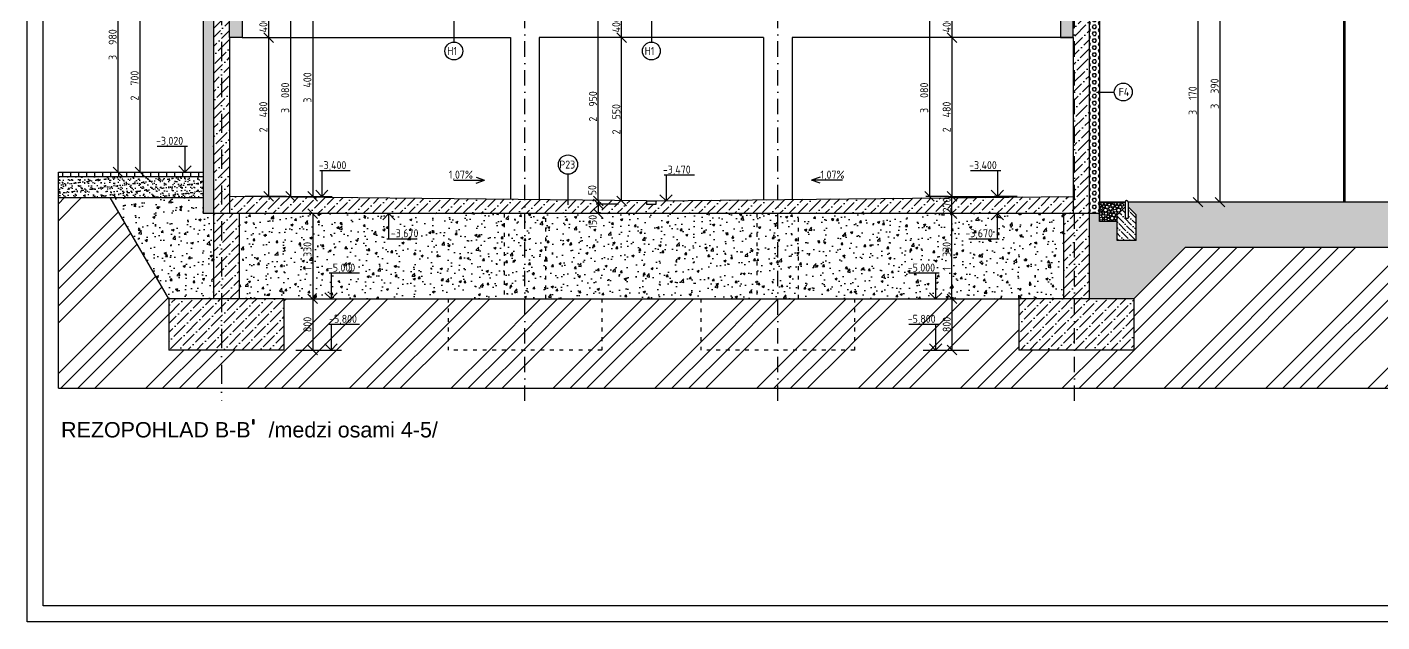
# Model space of a CAD drawing. Extents: x 3792242 to 5145247, y -1546315 to -1031918.
# Drawn here: x 3886157 to 3907322, y -1545690 to -1536400 of the extents above; entities that cross this region are included whole.
import ezdxf
from ezdxf.enums import TextEntityAlignment as Align

# ---------------------------------------------------------------- set-up
doc = ezdxf.new("R2010")
doc.units = 0
doc.header["$MEASUREMENT"] = 0
doc.linetypes.add('ACAD_ISO03W100', pattern=[30, 12, -18])
doc.linetypes.add('BODKOCIARKOVANA_3', pattern=[5.6, 3, -1.3, 0, -1.3])
doc.layers.get('0').update_dxf_attribs({"linetype": 'CONTINUOUS'})
doc.layers.get('Defpoints').update_dxf_attribs({"color": 61, "linetype": 'CONTINUOUS'})
for name, color, linetype in [('KÓTY', 4, 'CONTINUOUS'), ('MÚRY', 1, 'CONTINUOUS'), ('OKNÁ', 143, 'CONTINUOUS'), ('osi', 253, 'CONTINUOUS'), ('TENKÁ', 7, 'CONTINUOUS'), ('tzb', 153, 'CONTINUOUS'), ('ŠRAFY', 82, 'CONTINUOUS'), ('šrafy-múry', 8, 'CONTINUOUS')]:
    doc.layers.add(name, color=color, linetype=linetype)
doc.styles.add('ARIAL', font='arial.ttf')
doc.styles.add('STYLE1', font='isocp.shx')
doc.dimstyles.new('STANDARD-50', dxfattribs={"dimtxt": 125, "dimasz": 150, "dimexe": 10, "dimexo": 200, "dimgap": 20, "dimtad": 1, "dimdsep": 46, "dimlunit": 6, "dimtxsty": 'STYLE1', "dimblk1": 'OBLIQUE', "dimblk2": 'OBLIQUE', "dimsah": 1, "dimcen": 2.5, "dimse1": 1, "dimse2": 1, "dimadec": 0, "dimazin": 0, "dimtfac": 1, "dimtmove": 1, "dimatfit": 3, "dimldrblk": 'OBLIQUE', "dimfxl": 1, "dimtolj": 1, "dimtzin": 0, "dimarcsym": 0})
pattern_1 = [(45, (-46670, -800), (53.0330086, 194.4543648), [250, -50, 0, -50])]
pattern_2 = [(50, (-12185392.95, 625210.72), (358.6300913, -31.3760675), [37.5, -412.5]), (355, (-12185392.95, 625210.72), (-69.375667, 376.096067), [30, -330]), (100.4514445, (-12185363.06, 625208.1), (289.254423, 344.7199955), [31.870096, -350.571056]), (46.1842, (-12185392.95, 625310.72), (533.620665, -82.75964), [56.25, -618.75]), (96.6356355, (-12185348.5, 625303.83), (467.330973, 487.0593), [47.805171, -525.85688]), (351.184164, (-12185392.95, 625310.7), (467.330973, 487.0593), [45, -495]), (21, (-12185342.95, 625285.72), (298.453526, -201.3094453), [37.5, -412.5]), (326, (-12185342.95, 625285.72), (121.657666, 362.5750225), [30, -330]), (71.4514447, (-12185318.08, 625268.95), (420.111188, 161.2655764), [31.870095, -350.571056]), (37.5, (-12185392.95, 625210.72), (6.0799277, 166.4469269), [0, -326, 0, -335, 0, -331.25]), (7.5, (-12185392.95, 625210.72), (131.5347687, 197.205856), [0, -191, 0, -318.5, 0, -126.25]), (327.5, (-12185504.45, 625210.72), (266.9112181, -11.2774359), [0, -125, 0, -390, 0, -517.5]), (317.5, (-12185554.45, 625210.72), (291.5930847, 50.052491), [0, -162.5, 0, -259, 0, -367.5])]

# ---------------------------------------------------------------- blocks, each defined once
blk = doc.blocks.new('_OBLIQUE')
at = {"color": 0, "linetype": 'ByBlock'}
blk.add_line((-0.5, -0.5), (0.5, 0.5), dxfattribs=at)
blk = doc.blocks.new('*D32249')
at = {"layer": 'Defpoints', "color": 0}
for p in [(3889319, -1535964), (3889319, -1539044), (3890272, -1539044)]:
    blk.add_point(p, dxfattribs=at)
at = {"layer": 'KÓTY', "color": 0, "lineweight": -2, "ltscale": 0.25}
blk.add_line((3890272, -1535964), (3890272, -1539044), dxfattribs=at)
at = {"layer": 'KÓTY', "color": 0, "linetype": 'ByBlock', "lineweight": -2, "xscale": 150, "yscale": 150, "zscale": 150}
for p, rotation in [((3890272, -1535964), 90), ((3890272, -1539044), 270)]:
    blk.add_blockref('_OBLIQUE', p, dxfattribs=dict(at, rotation=rotation))
at = {"layer": 'KÓTY', "color": 0, "insert": (3890189, -1537504), "char_height": 125, "attachment_point": 5, "rotation": 90, "style": 'STYLE1'}
blk.add_mtext('\\A1;3ﾠ080', dxfattribs=at)
blk = doc.blocks.new('*D32251')
at = {"layer": 'Defpoints', "color": 0}
for p in [(3889519, -1536164), (3889519, -1536564), (3889929, -1536564)]:
    blk.add_point(p, dxfattribs=at)
at = {"layer": 'KÓTY', "color": 0, "lineweight": -2, "ltscale": 0.25}
blk.add_line((3889929, -1536164), (3889929, -1536564), dxfattribs=at)
at = {"layer": 'KÓTY', "color": 0, "linetype": 'ByBlock', "lineweight": -2, "xscale": 150, "yscale": 150, "zscale": 150}
for p, rotation in [((3889929, -1536164), 90), ((3889929, -1536564), 270)]:
    blk.add_blockref('_OBLIQUE', p, dxfattribs=dict(at, rotation=rotation))
at = {"layer": 'KÓTY', "color": 0, "insert": (3889847, -1536364), "char_height": 125, "attachment_point": 5, "rotation": 90, "style": 'STYLE1'}
blk.add_mtext('\\A1;400', dxfattribs=at)
blk = doc.blocks.new('*D32252')
at = {"layer": 'Defpoints', "color": 0}
for p in [(3889319, -1536564), (3889319, -1539044), (3889929, -1539044)]:
    blk.add_point(p, dxfattribs=at)
at = {"layer": 'KÓTY', "color": 0, "lineweight": -2, "ltscale": 0.25}
blk.add_line((3889929, -1536564), (3889929, -1539044), dxfattribs=at)
at = {"layer": 'KÓTY', "color": 0, "linetype": 'ByBlock', "lineweight": -2, "xscale": 150, "yscale": 150, "zscale": 150}
for p, rotation in [((3889929, -1536564), 90), ((3889929, -1539044), 270)]:
    blk.add_blockref('_OBLIQUE', p, dxfattribs=dict(at, rotation=rotation))
at = {"layer": 'KÓTY', "color": 0, "insert": (3889847, -1537804), "char_height": 125, "attachment_point": 5, "rotation": 90, "style": 'STYLE1'}
blk.add_mtext('\\A1;2ﾠ480', dxfattribs=at)
blk = doc.blocks.new('*D32253')
at = {"layer": 'Defpoints', "color": 0}
for p in [(3889449, -1535644), (3889319, -1539044), (3890618, -1539044)]:
    blk.add_point(p, dxfattribs=at)
at = {"layer": 'KÓTY', "color": 0, "lineweight": -2, "ltscale": 0.25}
blk.add_line((3890618, -1535644), (3890618, -1539044), dxfattribs=at)
at = {"layer": 'KÓTY', "color": 0, "linetype": 'ByBlock', "lineweight": -2, "xscale": 150, "yscale": 150, "zscale": 150}
for p, rotation in [((3890618, -1535644), 90), ((3890618, -1539044), 270)]:
    blk.add_blockref('_OBLIQUE', p, dxfattribs=dict(at, rotation=rotation))
at = {"layer": 'KÓTY', "color": 0, "insert": (3890536, -1537344), "char_height": 125, "attachment_point": 5, "rotation": 90, "style": 'STYLE1'}
blk.add_mtext('\\A1;3ﾠ400', dxfattribs=at)
blk = doc.blocks.new('*D32254')
at = {"layer": 'Defpoints', "color": 0}
for p in [(3900196, -1536164), (3900196, -1536564), (3900606, -1536564)]:
    blk.add_point(p, dxfattribs=at)
at = {"layer": 'KÓTY', "color": 0, "lineweight": -2, "ltscale": 0.25}
blk.add_line((3900606, -1536164), (3900606, -1536564), dxfattribs=at)
at = {"layer": 'KÓTY', "color": 0, "linetype": 'ByBlock', "lineweight": -2, "xscale": 150, "yscale": 150, "zscale": 150}
for p, rotation in [((3900606, -1536164), 90), ((3900606, -1536564), 270)]:
    blk.add_blockref('_OBLIQUE', p, dxfattribs=dict(at, rotation=rotation))
at = {"layer": 'KÓTY', "color": 0, "insert": (3900524, -1536364), "char_height": 125, "attachment_point": 5, "rotation": 90, "style": 'STYLE1'}
blk.add_mtext('\\A1;400', dxfattribs=at)
blk = doc.blocks.new('*D32255')
at = {"layer": 'Defpoints', "color": 0}
for p in [(3899996, -1536564), (3899996, -1539044), (3900606, -1539044)]:
    blk.add_point(p, dxfattribs=at)
at = {"layer": 'KÓTY', "color": 0, "lineweight": -2, "ltscale": 0.25}
blk.add_line((3900606, -1536564), (3900606, -1539044), dxfattribs=at)
at = {"layer": 'KÓTY', "color": 0, "linetype": 'ByBlock', "lineweight": -2, "xscale": 150, "yscale": 150, "zscale": 150}
for p, rotation in [((3900606, -1536564), 90), ((3900606, -1539044), 270)]:
    blk.add_blockref('_OBLIQUE', p, dxfattribs=dict(at, rotation=rotation))
at = {"layer": 'KÓTY', "color": 0, "insert": (3900523, -1537804), "char_height": 125, "attachment_point": 5, "rotation": 90, "style": 'STYLE1'}
blk.add_mtext('\\A1;2ﾠ480', dxfattribs=at)
blk = doc.blocks.new('*D32258')
at = {"layer": 'Defpoints', "color": 0}
for p in [(3899302, -1535964), (3899302, -1539044), (3900255, -1539044)]:
    blk.add_point(p, dxfattribs=at)
at = {"layer": 'KÓTY', "color": 0, "lineweight": -2, "ltscale": 0.25}
blk.add_line((3900255, -1535964), (3900255, -1539044), dxfattribs=at)
at = {"layer": 'KÓTY', "color": 0, "linetype": 'ByBlock', "lineweight": -2, "xscale": 150, "yscale": 150, "zscale": 150}
for p, rotation in [((3900255, -1535964), 90), ((3900255, -1539044), 270)]:
    blk.add_blockref('_OBLIQUE', p, dxfattribs=dict(at, rotation=rotation))
at = {"layer": 'KÓTY', "color": 0, "insert": (3900172, -1537504), "char_height": 125, "attachment_point": 5, "rotation": 90, "style": 'STYLE1'}
blk.add_mtext('\\A1;3ﾠ080', dxfattribs=at)
blk = doc.blocks.new('*D37476')
at = {"layer": 'Defpoints', "color": 0}
for p in [(3890272, -1540644), (3890272, -1541444), (3890618, -1541444)]:
    blk.add_point(p, dxfattribs=at)
at = {"layer": 'KÓTY', "color": 0, "lineweight": -2, "ltscale": 0.25}
blk.add_line((3890618, -1540644), (3890618, -1541444), dxfattribs=at)
at = {"layer": 'KÓTY', "color": 0, "linetype": 'ByBlock', "lineweight": -2, "xscale": 150, "yscale": 150, "zscale": 150}
for p, rotation in [((3890618, -1540644), 90), ((3890618, -1541444), 270)]:
    blk.add_blockref('_OBLIQUE', p, dxfattribs=dict(at, rotation=rotation))
at = {"layer": 'KÓTY', "color": 0, "insert": (3890536, -1541044), "char_height": 125, "attachment_point": 5, "rotation": 90, "style": 'STYLE1'}
blk.add_mtext('\\A1;800', dxfattribs=at)
blk = doc.blocks.new('*D37477')
at = {"layer": 'Defpoints', "color": 0}
for p in [(3889572, -1539314), (3889572, -1540644), (3890618, -1540644)]:
    blk.add_point(p, dxfattribs=at)
at = {"layer": 'KÓTY', "color": 0, "lineweight": -2, "ltscale": 0.25}
blk.add_line((3890618, -1539314), (3890618, -1540644), dxfattribs=at)
at = {"layer": 'KÓTY', "color": 0, "linetype": 'ByBlock', "lineweight": -2, "xscale": 150, "yscale": 150, "zscale": 150}
for p, rotation in [((3890618, -1539314), 90), ((3890618, -1540644), 270)]:
    blk.add_blockref('_OBLIQUE', p, dxfattribs=dict(at, rotation=rotation))
at = {"layer": 'KÓTY', "color": 0, "insert": (3890536, -1539979), "char_height": 125, "attachment_point": 5, "rotation": 90, "style": 'STYLE1'}
blk.add_mtext('\\A1;1ﾠ330', dxfattribs=at)
blk = doc.blocks.new('*D37478')
at = {"layer": 'Defpoints', "color": 0}
for p in [(3901871, -1540644), (3900606, -1541444), (3901871, -1541444)]:
    blk.add_point(p, dxfattribs=at)
at = {"layer": 'KÓTY', "color": 0, "lineweight": -2, "ltscale": 0.25}
blk.add_line((3900606, -1540644), (3900606, -1541444), dxfattribs=at)
at = {"layer": 'KÓTY', "color": 0, "linetype": 'ByBlock', "lineweight": -2, "xscale": 150, "yscale": 150, "zscale": 150}
for p, rotation in [((3900606, -1540644), 90), ((3900606, -1541444), 270)]:
    blk.add_blockref('_OBLIQUE', p, dxfattribs=dict(at, rotation=rotation))
at = {"layer": 'KÓTY', "color": 0, "insert": (3900524, -1541044), "char_height": 125, "attachment_point": 5, "rotation": 90, "style": 'STYLE1'}
blk.add_mtext('\\A1;800', dxfattribs=at)
blk = doc.blocks.new('*D37479')
at = {"layer": 'Defpoints', "color": 0}
for p in [(3900606, -1539314), (3902571, -1539314), (3902571, -1540644)]:
    blk.add_point(p, dxfattribs=at)
at = {"layer": 'KÓTY', "color": 0, "lineweight": -2, "ltscale": 0.25}
blk.add_line((3900606, -1540644), (3900606, -1539314), dxfattribs=at)
at = {"layer": 'KÓTY', "color": 0, "linetype": 'ByBlock', "lineweight": -2, "xscale": 150, "yscale": 150, "zscale": 150}
for p, rotation in [((3900606, -1539314), 90), ((3900606, -1540644), 270)]:
    blk.add_blockref('_OBLIQUE', p, dxfattribs=dict(at, rotation=rotation))
at = {"layer": 'KÓTY', "color": 0, "insert": (3900523, -1539979), "char_height": 125, "attachment_point": 5, "rotation": 90, "style": 'STYLE1'}
blk.add_mtext('\\A1;1ﾠ330', dxfattribs=at)
blk = doc.blocks.new('*D39631')
at = {"layer": 'Defpoints', "color": 0}
for p in [(3895079, -1539164), (3895341, -1539114), (3895341, -1539164)]:
    blk.add_point(p, dxfattribs=at)
at = {"layer": 'KÓTY', "color": 0, "lineweight": -2, "ltscale": 0.25}
blk.add_line((3895079, -1539114), (3895079, -1539164), dxfattribs=at)
at = {"layer": 'KÓTY', "color": 0, "linetype": 'ByBlock', "lineweight": -2, "xscale": 150, "yscale": 150, "zscale": 150}
for p, rotation in [((3895079, -1539114), 90), ((3895079, -1539164), 270)]:
    blk.add_blockref('_OBLIQUE', p, dxfattribs=dict(at, rotation=rotation))
at = {"layer": 'KÓTY', "color": 0, "insert": (3894986, -1538947), "char_height": 125, "attachment_point": 5, "rotation": 90, "style": 'STYLE1'}
blk.add_mtext('\\A1;50', dxfattribs=at)
blk = doc.blocks.new('*D39632')
at = {"layer": 'Defpoints', "color": 0}
for p in [(3895341, -1539164), (3895079, -1539314), (3895341, -1539314)]:
    blk.add_point(p, dxfattribs=at)
at = {"layer": 'KÓTY', "color": 0, "lineweight": -2, "ltscale": 0.25}
blk.add_line((3895079, -1539164), (3895079, -1539314), dxfattribs=at)
at = {"layer": 'KÓTY', "color": 0, "linetype": 'ByBlock', "lineweight": -2, "xscale": 150, "yscale": 150, "zscale": 150}
for p, rotation in [((3895079, -1539164), 90), ((3895079, -1539314), 270)]:
    blk.add_blockref('_OBLIQUE', p, dxfattribs=dict(at, rotation=rotation))
at = {"layer": 'KÓTY', "color": 0, "insert": (3894992, -1539440), "char_height": 125, "attachment_point": 5, "rotation": 90, "style": 'STYLE1'}
blk.add_mtext('\\A1;150', dxfattribs=at)
blk = doc.blocks.new('*D39633')
at = {"layer": 'Defpoints', "color": 0}
for p in [(3895079, -1536164), (3895720, -1536164), (3895720, -1539114)]:
    blk.add_point(p, dxfattribs=at)
at = {"layer": 'KÓTY', "color": 0, "lineweight": -2, "ltscale": 0.25}
blk.add_line((3895079, -1539114), (3895079, -1536164), dxfattribs=at)
at = {"layer": 'KÓTY', "color": 0, "linetype": 'ByBlock', "lineweight": -2, "xscale": 150, "yscale": 150, "zscale": 150}
for p, rotation in [((3895079, -1536164), 90), ((3895079, -1539114), 270)]:
    blk.add_blockref('_OBLIQUE', p, dxfattribs=dict(at, rotation=rotation))
at = {"layer": 'KÓTY', "color": 0, "insert": (3894997, -1537639), "char_height": 125, "attachment_point": 5, "rotation": 90, "style": 'STYLE1'}
blk.add_mtext('\\A1;2ﾠ950', dxfattribs=at)
blk = doc.blocks.new('*D39634')
at = {"layer": 'Defpoints', "color": 0}
for p in [(3894426, -1536564), (3895444, -1536564), (3894426, -1539114)]:
    blk.add_point(p, dxfattribs=at)
at = {"layer": 'KÓTY', "color": 0, "lineweight": -2, "ltscale": 0.25}
blk.add_line((3895444, -1539114), (3895444, -1536564), dxfattribs=at)
at = {"layer": 'KÓTY', "color": 0, "linetype": 'ByBlock', "lineweight": -2, "xscale": 150, "yscale": 150, "zscale": 150}
for p, rotation in [((3895444, -1536564), 90), ((3895444, -1539114), 270)]:
    blk.add_blockref('_OBLIQUE', p, dxfattribs=dict(at, rotation=rotation))
at = {"layer": 'KÓTY', "color": 0, "insert": (3895361, -1537839), "char_height": 125, "attachment_point": 5, "rotation": 90, "style": 'STYLE1'}
blk.add_mtext('\\A1;2ﾠ550', dxfattribs=at)
blk = doc.blocks.new('*D39635')
at = {"layer": 'Defpoints', "color": 0}
for p in [(3895444, -1536164), (3895444, -1536164), (3895444, -1536564)]:
    blk.add_point(p, dxfattribs=at)
at = {"layer": 'KÓTY', "color": 0, "lineweight": -2, "ltscale": 0.25}
blk.add_line((3895444, -1536564), (3895444, -1536164), dxfattribs=at)
at = {"layer": 'KÓTY', "color": 0, "linetype": 'ByBlock', "lineweight": -2, "xscale": 150, "yscale": 150, "zscale": 150}
for p, rotation in [((3895444, -1536164), 90), ((3895444, -1536564), 270)]:
    blk.add_blockref('_OBLIQUE', p, dxfattribs=dict(at, rotation=rotation))
at = {"layer": 'KÓTY', "color": 0, "insert": (3895361, -1536364), "char_height": 125, "attachment_point": 5, "rotation": 90, "style": 'STYLE1'}
blk.add_mtext('\\A1;400', dxfattribs=at)
blk = doc.blocks.new('*D39636')
at = {"layer": 'Defpoints', "color": 0}
for p in [(3900606, -1539044), (3902499, -1539044), (3902349, -1539314)]:
    blk.add_point(p, dxfattribs=at)
at = {"layer": 'KÓTY', "color": 0, "lineweight": -2, "ltscale": 0.25}
blk.add_line((3900606, -1539314), (3900606, -1539044), dxfattribs=at)
at = {"layer": 'KÓTY', "color": 0, "linetype": 'ByBlock', "lineweight": -2, "xscale": 150, "yscale": 150, "zscale": 150}
for p, rotation in [((3900606, -1539044), 90), ((3900606, -1539314), 270)]:
    blk.add_blockref('_OBLIQUE', p, dxfattribs=dict(at, rotation=rotation))
at = {"layer": 'KÓTY', "color": 0, "insert": (3900524, -1539179), "char_height": 125, "attachment_point": 5, "rotation": 90, "style": 'STYLE1'}
blk.add_mtext('\\A1;270', dxfattribs=at)
blk = doc.blocks.new('*D49722')
at = {"layer": 'Defpoints', "color": 0}
for p in [(3888538, -1534684), (3887576, -1538664), (3888538, -1538664)]:
    blk.add_point(p, dxfattribs=at)
at = {"layer": 'KÓTY', "color": 0, "lineweight": -2, "ltscale": 0.25}
blk.add_line((3887576, -1534684), (3887576, -1538664), dxfattribs=at)
at = {"layer": 'KÓTY', "color": 0, "linetype": 'ByBlock', "lineweight": -2, "xscale": 150, "yscale": 150, "zscale": 150}
for p, rotation in [((3887576, -1534684), 90), ((3887576, -1538664), 270)]:
    blk.add_blockref('_OBLIQUE', p, dxfattribs=dict(at, rotation=rotation))
at = {"layer": 'KÓTY', "color": 0, "insert": (3887493, -1536674), "char_height": 125, "attachment_point": 5, "rotation": 90, "style": 'STYLE1'}
blk.add_mtext('\\A1;3ﾠ980', dxfattribs=at)
blk = doc.blocks.new('*D49730')
at = {"layer": 'Defpoints', "color": 0}
for p in [(3889069, -1535964), (3887919, -1538664), (3888909, -1538664)]:
    blk.add_point(p, dxfattribs=at)
at = {"layer": 'KÓTY', "color": 0, "lineweight": -2, "ltscale": 0.25}
blk.add_line((3887919, -1535964), (3887919, -1538664), dxfattribs=at)
at = {"layer": 'KÓTY', "color": 0, "linetype": 'ByBlock', "lineweight": -2, "xscale": 150, "yscale": 150, "zscale": 150}
for p, rotation in [((3887919, -1535964), 90), ((3887919, -1538664), 270)]:
    blk.add_blockref('_OBLIQUE', p, dxfattribs=dict(at, rotation=rotation))
at = {"layer": 'KÓTY', "color": 0, "insert": (3887836, -1537314), "char_height": 125, "attachment_point": 5, "rotation": 90, "style": 'STYLE1'}
blk.add_mtext('\\A1;2ﾠ700', dxfattribs=at)
blk = doc.blocks.new('*D49747')
at = {"layer": 'Defpoints', "color": 0}
for p in [(3902909, -1535744), (3902909, -1539134), (3904792, -1539134)]:
    blk.add_point(p, dxfattribs=at)
at = {"layer": 'KÓTY', "color": 0, "lineweight": -2, "ltscale": 0.25}
blk.add_line((3904792, -1535744), (3904792, -1539134), dxfattribs=at)
at = {"layer": 'KÓTY', "color": 0, "linetype": 'ByBlock', "lineweight": -2, "xscale": 150, "yscale": 150, "zscale": 150}
for p, rotation in [((3904792, -1535744), 90), ((3904792, -1539134), 270)]:
    blk.add_blockref('_OBLIQUE', p, dxfattribs=dict(at, rotation=rotation))
at = {"layer": 'KÓTY', "color": 0, "insert": (3904709, -1537439), "char_height": 125, "attachment_point": 5, "rotation": 90, "style": 'STYLE1'}
blk.add_mtext('\\A1;3ﾠ390', dxfattribs=at)
blk = doc.blocks.new('*D49762')
at = {"layer": 'Defpoints', "color": 0}
for p in [(3901309, -1535964), (3902909, -1539134), (3904449, -1539134)]:
    blk.add_point(p, dxfattribs=at)
at = {"layer": 'KÓTY', "color": 0, "lineweight": -2, "ltscale": 0.25}
blk.add_line((3904449, -1535964), (3904449, -1539134), dxfattribs=at)
at = {"layer": 'KÓTY', "color": 0, "linetype": 'ByBlock', "lineweight": -2, "xscale": 150, "yscale": 150, "zscale": 150}
for p, rotation in [((3904449, -1535964), 90), ((3904449, -1539134), 270)]:
    blk.add_blockref('_OBLIQUE', p, dxfattribs=dict(at, rotation=rotation))
at = {"layer": 'KÓTY', "color": 0, "insert": (3904366, -1537549), "char_height": 125, "attachment_point": 5, "rotation": 90, "style": 'STYLE1'}
blk.add_mtext('\\A1;3ﾠ170', dxfattribs=at)

msp = doc.modelspace()

# ---------------------------------------------------------------- hatches: boundary and pattern name
at = {"layer": 'TENKÁ'}
h = msp.add_hatch(color=256, dxfattribs=at)
h.dxf.hatch_style = 1
h.paths.add_polyline_path([(3889678.125, -1542534.803), (3889678.125, -1542598.428), (3889701.75, -1542598.428), (3889701.75, -1542534.803)])
at = {"layer": 'ŠRAFY'}
h = msp.add_hatch(dxfattribs=at)
h.set_pattern_fill('HEX', color=256, scale=250)
h.set_pattern_definition([(0, (-559036, -20883.5), (0, 54.12658774), [31.25, -62.5]), (120, (-559036, -20883.5), (-46.875, -27.06329387), [31.25, -62.5]), (60, (-559004.75, -20883.5), (-46.875, 27.06329387), [31.25, -62.5])])
h.paths.add_polyline_path([(3888909, -1539063.77), (3888909, -1539313.77), (3889069, -1539313.77), (3889069, -1535963.77), (3889069, -1535743.77), (3889069, -1534713.77), (3888909, -1534713.77), (3888909, -1538663.77), (3888909, -1538733.77)])
h = msp.add_hatch(dxfattribs=at)
h.set_pattern_fill('HEX', color=256, scale=250)
h.set_pattern_definition([(0, (-554060, -25423), (0, 54.12658774), [31.25, -62.5]), (120, (-554060, -25423), (-46.875, -27.06329387), [31.25, -62.5]), (60, (-554028.75, -25423), (-46.875, 27.06329387), [31.25, -62.5])])
h.paths.add_polyline_path([(3902499, -1536563.77), (3902499, -1535963.77), (3889319, -1535963.77), (3889319, -1536563.77), (3889519, -1536563.77), (3889519, -1536163.77), (3902299, -1536163.77), (3902299, -1536563.77)])
h = msp.add_hatch(dxfattribs=at)
h.set_pattern_fill('HEX', color=256, scale=250)
h.set_pattern_definition([(0, (-554060, -25423), (0, 54.12658774), [31.25, -62.5]), (120, (-554060, -25423), (-46.875, -27.06329387), [31.25, -62.5]), (60, (-554028.75, -25423), (-46.875, 27.06329387), [31.25, -62.5])])
h.paths.add_polyline_path([(3902909, -1539133.77), (3902909, -1535963.77), (3902859, -1535963.77), (3902749, -1535963.77), (3902749, -1539313.77), (3902909, -1539313.77), (3902909, -1539308.589), (3902909, -1539189)])
at = {"layer": 'ŠRAFY', "ltscale": 0.25}
h = msp.add_hatch(dxfattribs=at)
h.set_pattern_fill('ANSI34', color=256, scale=1500)
h.paths.add_polyline_path([(3904249, -1539843.77), (3903449, -1540643.77), (3903449, -1541443.77), (3901649, -1541443.77), (3901649, -1540643.77), (3900871.5, -1540643.77), (3900350.5, -1540643.77), (3900158, -1540643.77), (3899084, -1540643.77), (3899084, -1541443.77), (3896684, -1541443.77), (3896684, -1540643.77), (3895134, -1540643.77), (3895134, -1541443.77), (3892734, -1541443.77), (3892734, -1540643.77), (3891066.5, -1540643.77), (3890904.5, -1540643.77), (3890353, -1540643.77), (3890169, -1540643.77), (3890169, -1541443.77), (3888369, -1541443.77), (3888369, -1540643.77), (3887456.787, -1539063.77), (3886646.963, -1539063.77), (3886646.963, -1542040.5), (3952029, -1542040.5), (3952029, -1537858.77), (3951917.043, -1537858.77), (3951365.04, -1537858.77), (3950219, -1539843.77), (3950219, -1540643.77), (3948219, -1540643.77), (3948219, -1539843.77), (3947319.5, -1539843.77), (3946798.5, -1539843.77), (3946606, -1539843.77), (3945854, -1539843.77), (3945854, -1540643.77), (3943254, -1540643.77), (3943254, -1539843.77), (3941704, -1539843.77), (3941704, -1540643.77), (3939504, -1540643.77), (3939504, -1539843.77), (3937736.5, -1539843.77), (3937574.5, -1539843.77), (3937023, -1539843.77), (3936939, -1539843.77), (3936939, -1540643.77), (3934939, -1540643.77), (3934939, -1539843.77)])
h.paths.add_polyline_path([(3937081, -1540387.57), (3937081, -1540099.971), (3937331, -1540099.971), (3937331, -1540387.57)], flags=24)
h.paths.add_polyline_path([(3937512.889, -1540068.7), (3938019.238, -1540068.7), (3938019.238, -1540268.749), (3937512.889, -1540268.749)], flags=24)
h.paths.add_polyline_path([(3946846.5, -1540387.57), (3946846.5, -1540099.971), (3947096.5, -1540099.971), (3947096.5, -1540387.57)], flags=24)
h.paths.add_polyline_path([(3946349.889, -1540068.7), (3946856.238, -1540068.7), (3946856.238, -1540268.749), (3946349.889, -1540268.749)], flags=24)
h.paths.add_polyline_path([(3890411, -1541187.57), (3890411, -1540899.971), (3890661, -1540899.971), (3890661, -1541187.57)], flags=24)
h.paths.add_polyline_path([(3900398.5, -1541187.57), (3900398.5, -1540899.971), (3900648.5, -1540899.971), (3900648.5, -1541187.57)], flags=24)
h.paths.add_polyline_path([(3899901.889, -1540868.7), (3900408.238, -1540868.7), (3900408.238, -1541068.749), (3899901.889, -1541068.749)], flags=24)
h.paths.add_polyline_path([(3890862.389, -1540868.7), (3891368.738, -1540868.7), (3891368.738, -1541068.749), (3890862.389, -1541068.749)], flags=24)
h.paths.add_polyline_path([(3900802.343, -1539532.394), (3901308.691, -1539532.394), (3901308.691, -1539732.444), (3900802.343, -1539732.444)], flags=24)
h.paths.add_polyline_path([(3900435.866, -1540047.663), (3900435.866, -1539760.065), (3900610.964, -1539760.065), (3900610.964, -1540047.663)], flags=24)
h.paths.add_polyline_path([(3900435.824, -1540134.976), (3900435.824, -1540022.592), (3900610.602, -1540022.592), (3900610.602, -1540134.976)], flags=24)
h.paths.add_polyline_path([(3900435.915, -1540197.476), (3900435.915, -1540109.976), (3900610.915, -1540109.976), (3900610.915, -1540197.476)], flags=24)
h.paths.add_polyline_path([(3899901.89, -1540068.7), (3900408.238, -1540068.7), (3900408.238, -1540268.749), (3899901.89, -1540268.749)], flags=24)
h.paths.add_polyline_path([(3894867, -1539571.299), (3894867, -1539308.701), (3895117, -1539308.701), (3895117, -1539571.299)], flags=24)
h.paths.add_polyline_path([(3890448.366, -1540047.663), (3890448.366, -1539760.065), (3890623.464, -1539760.065), (3890623.464, -1540047.663)], flags=24)
h.paths.add_polyline_path([(3890448.324, -1540134.976), (3890448.324, -1540022.592), (3890623.102, -1540022.592), (3890623.102, -1540134.976)], flags=24)
h.paths.add_polyline_path([(3890448.415, -1540197.476), (3890448.415, -1540109.976), (3890623.415, -1540109.976), (3890623.415, -1540197.476)], flags=24)
h.paths.add_polyline_path([(3891827.225, -1539532.394), (3892333.573, -1539532.394), (3892333.573, -1539732.444), (3891827.225, -1539732.444)], flags=24)
h.paths.add_polyline_path([(3890842.889, -1540068.7), (3891349.238, -1540068.7), (3891349.238, -1540268.749), (3890842.889, -1540268.749)], flags=24)
h = msp.add_hatch(dxfattribs=at)
h.set_pattern_fill('ANSI31', color=256, scale=1000, angle=45)
h.set_pattern_definition([(90, (92216, -32779), (-125, 8e-15), [])])
h.paths.add_polyline_path([(3888909, -1538733.77), (3888909, -1538663.77), (3886646.963, -1538663.77), (3886646.963, -1538733.77)])
h = msp.add_hatch(dxfattribs=at)
h.set_pattern_fill('AR-SAND', color=256, scale=50)
h.set_pattern_definition([(37.5, (-28131, -32779), (-3.1496679, 96.3411885), [0, -76, 0, -85, 0, -81.25]), (7.5, (-28131, -32779), (88.4888353, 141.1073033), [0, -41, 0, -68.5, 0, -26.25]), (327.5, (-28192.5, -32779), (155.7070931, 0.2829527), [0, -25, 0, -90, 0, -117.5]), (317.5, (-28192.5, -32779), (150.3063302, 43.8837782), [0, -12.5, 0, -59, 0, -67.5])])
h.paths.add_polyline_path([(3888909, -1539063.77), (3888909, -1538733.77), (3886646.963, -1538733.77), (3886646.963, -1539063.77), (3887456.787, -1539063.77)])
h = msp.add_hatch(dxfattribs=at)
h.set_pattern_fill('AR-CONC', color=256, scale=50)
h.set_pattern_definition(pattern_2)
h.paths.add_polyline_path([(3889069, -1540643.77), (3889069, -1539313.77), (3888909, -1539313.77), (3888909, -1539063.77), (3887456.787, -1539063.77), (3888369, -1540643.77)])
h = msp.add_hatch(dxfattribs=at)
h.set_pattern_fill('AR-CONC', color=256, scale=50)
h.set_pattern_definition(pattern_2)
h.paths.add_polyline_path([(3935580.587, -1539317), (3935579, -1539325.411), (3935579, -1539433.77), (3935351.98, -1539433.77), (3935343.02, -1539433.77), (3935304, -1539433.77), (3935304, -1539733.77), (3935004, -1539733.77), (3935004, -1539333.77), (3935129, -1539208.77), (3935129, -1539133.77), (3929679, -1539133.77), (3924900.47, -1539133.77), (3924900.47, -1539208.77), (3925025.47, -1539333.77), (3925025.47, -1539733.77), (3924725.47, -1539733.77), (3924725.47, -1539533.77), (3923373.03, -1539533.77), (3923373.03, -1539733.77), (3923073.03, -1539733.77), (3923073.03, -1539333.77), (3923198.03, -1539208.77), (3923198.03, -1539133.77), (3918852.716, -1539133.77), (3918852.716, -1539208.77), (3918977.716, -1539333.77), (3918977.716, -1539733.77), (3918677.716, -1539733.77), (3918677.716, -1539533.77), (3917325.276, -1539533.77), (3917325.276, -1539733.77), (3917025.276, -1539733.77), (3917025.276, -1539333.77), (3917150.276, -1539208.77), (3917150.276, -1539133.77), (3914127, -1539133.77), (3906744, -1539133.77), (3903359, -1539133.77), (3903359, -1539208.77), (3903484, -1539333.77), (3903484, -1539733.77), (3903184, -1539733.77), (3903184, -1539433.77), (3903144.98, -1539433.77), (3903136.02, -1539433.77), (3902909, -1539433.77), (3902909, -1539325.411), (3902907.64, -1539313.77), (3902749, -1539313.77), (3902749, -1539513.77), (3902749, -1540643.77), (3903449, -1540643.77), (3904249, -1539843.77), (3934939, -1539843.77), (3935739, -1539843.77), (3935739, -1539313.77)])
h = msp.add_hatch(dxfattribs=at)
h.set_pattern_fill('AR-CONC', color=256, scale=50)
h.set_pattern_definition(pattern_2)
h.paths.add_polyline_path([(3890169, -1540643.77), (3890353, -1540643.77), (3890904.5, -1540643.77), (3891066.5, -1540643.77), (3892734, -1540643.77), (3893609, -1540643.77), (3893609, -1539313.77), (3891808.5, -1539313.77), (3889469, -1539313.77), (3889469, -1540643.77)])
h.paths.add_polyline_path([(3890448.366, -1540047.663), (3890448.366, -1539760.065), (3890623.464, -1539760.065), (3890623.464, -1540047.663)], flags=24)
h.paths.add_polyline_path([(3890448.324, -1540134.976), (3890448.324, -1540022.592), (3890623.102, -1540022.592), (3890623.102, -1540134.976)], flags=24)
h.paths.add_polyline_path([(3890448.415, -1540197.476), (3890448.415, -1540109.976), (3890623.415, -1540109.976), (3890623.415, -1540197.476)], flags=24)
h.paths.add_polyline_path([(3891827.225, -1539532.394), (3892333.573, -1539532.394), (3892333.573, -1539732.444), (3891827.225, -1539732.444)], flags=24)
h.paths.add_polyline_path([(3890842.889, -1540068.7), (3891349.238, -1540068.7), (3891349.238, -1540268.749), (3890842.889, -1540268.749)], flags=24)
h = msp.add_hatch(dxfattribs=at)
h.set_pattern_fill('AR-CONC', color=256, scale=50)
h.set_pattern_definition(pattern_2)
h.paths.add_polyline_path([(3893609, -1540643.77), (3894259, -1540643.77), (3894259, -1539313.77), (3893609, -1539313.77)])
h = msp.add_hatch(dxfattribs=at)
h.set_pattern_fill('AR-CONC', color=256, scale=50)
h.set_pattern_definition(pattern_2)
h.paths.add_polyline_path([(3894259, -1540643.77), (3895134, -1540643.77), (3896684, -1540643.77), (3897559, -1540643.77), (3897559, -1539313.77), (3894259, -1539313.77)])
h.paths.add_polyline_path([(3894867, -1539571.299), (3894867, -1539308.701), (3895117, -1539308.701), (3895117, -1539571.299)], flags=24)
h = msp.add_hatch(dxfattribs=at)
h.set_pattern_fill('AR-CONC', color=256, scale=50)
h.set_pattern_definition(pattern_2)
h.paths.add_polyline_path([(3897559, -1540643.77), (3898209, -1540643.77), (3898209, -1539313.77), (3897559, -1539313.77)])
h = msp.add_hatch(dxfattribs=at)
h.set_pattern_fill('AR-CONC', color=256, scale=50)
h.set_pattern_definition(pattern_2)
h.paths.add_polyline_path([(3902349, -1540643.77), (3902349, -1539313.77), (3901315, -1539313.77), (3898209, -1539313.77), (3898209, -1540643.77), (3899084, -1540643.77), (3900158, -1540643.77), (3900350.5, -1540643.77), (3900871.5, -1540643.77), (3901649, -1540643.77)])
h.paths.add_polyline_path([(3900802.343, -1539532.394), (3901308.691, -1539532.394), (3901308.691, -1539732.444), (3900802.343, -1539732.444)], flags=24)
h.paths.add_polyline_path([(3900435.866, -1540047.663), (3900435.866, -1539760.065), (3900610.964, -1539760.065), (3900610.964, -1540047.663)], flags=24)
h.paths.add_polyline_path([(3900435.824, -1540134.976), (3900435.824, -1540022.592), (3900610.602, -1540022.592), (3900610.602, -1540134.976)], flags=24)
h.paths.add_polyline_path([(3900435.915, -1540197.476), (3900435.915, -1540109.976), (3900610.915, -1540109.976), (3900610.915, -1540197.476)], flags=24)
h.paths.add_polyline_path([(3899901.89, -1540068.7), (3900408.238, -1540068.7), (3900408.238, -1540268.749), (3899901.89, -1540268.749)], flags=24)
h = msp.add_hatch(dxfattribs=at)
h.set_pattern_fill('ANSI36', color=256, scale=500, angle=90)
h.set_pattern_definition([(135, (-12016677.37, 589363.88), (-121.53397802, 33.14563037), [156.25, -31.25, 0, -31.25])])
h.paths.add_polyline_path([(3903184, -1539333.77), (3903309, -1539208.77), (3903309, -1539383.77), (3903359, -1539383.77), (3903359, -1539208.77), (3903484, -1539333.77), (3903484, -1539733.77), (3903184, -1539733.77)])
h = msp.add_hatch(dxfattribs=at)
h.set_pattern_fill('ANSI34', color=256, scale=1500)
h.paths.add_polyline_path([(3892734, -1540643.77), (3892734, -1541443.77), (3895134, -1541443.77), (3895134, -1540643.77), (3894259, -1540643.77), (3893609, -1540643.77)])
h = msp.add_hatch(dxfattribs=at)
h.set_pattern_fill('ANSI34', color=256, scale=1500)
h.paths.add_polyline_path([(3896684, -1540643.77), (3896684, -1541443.77), (3899084, -1541443.77), (3899084, -1540643.77), (3898209, -1540643.77), (3897559, -1540643.77)])
at = {"layer": 'šrafy-múry'}
h = msp.add_hatch(dxfattribs=at)
h.set_pattern_fill('ANSI36', color=253, scale=800, angle=360)
h.paths.add_polyline_path([(3889069, -1539313.77), (3889069, -1535963.77), (3889319, -1535963.77), (3889319, -1536063.77), (3889319, -1539113.77), (3889319, -1539313.77)])
h = msp.add_hatch(dxfattribs=at)
h.set_pattern_fill('ANSI36', color=253, scale=800, angle=360)
h.paths.add_polyline_path([(3902749, -1539313.77), (3902749, -1535963.77), (3902499, -1535963.77), (3902499, -1536063.77), (3902499, -1539113.77), (3902499, -1539313.77)])
h = msp.add_hatch(dxfattribs=at)
h.set_pattern_fill('ANSI36', color=253, scale=800, angle=360)
h.set_pattern_definition([(45, (-296, -26883.5), (53.0330086, 194.4543648), [250, -50, 0, -50])])
h.paths.add_polyline_path([(3897559, -1539313.77), (3898209, -1539313.77), (3901315, -1539313.77), (3902349, -1539313.77), (3902499, -1539313.77), (3902499, -1539043.77), (3898109, -1539090.938), (3897659, -1539095.773), (3896140.178, -1539112.092), (3896138.5, -1539113.77), (3896136.858, -1539112.128), (3895984, -1539113.77), (3895984, -1539163.77), (3895834, -1539163.77), (3895834, -1539113.77), (3894159, -1539095.773), (3893709, -1539090.938), (3889319, -1539043.77), (3889319, -1539313.77), (3889469, -1539313.77), (3891808.5, -1539313.77), (3893609, -1539313.77), (3894259, -1539313.77)])
h.paths.add_polyline_path([(3900176.5, -1539322.57), (3900176.5, -1539034.971), (3900426.5, -1539034.971), (3900426.5, -1539322.57)], flags=9)
h = msp.add_hatch(dxfattribs=at)
h.set_pattern_fill('ANSI36', color=253, scale=800, angle=360)
h.set_pattern_definition(pattern_1)
h.paths.add_polyline_path([(3889069, -1539313.77), (3889069, -1540643.77), (3889469, -1540643.77), (3889469, -1539313.77), (3889319, -1539313.77)])
h = msp.add_hatch(dxfattribs=at)
h.set_pattern_fill('ANSI36', color=253, scale=800, angle=360)
h.set_pattern_definition(pattern_1)
h.paths.add_polyline_path([(3902499, -1539313.77), (3902349, -1539313.77), (3902349, -1540643.77), (3902749, -1540643.77), (3902749, -1539513.77), (3902749, -1539313.77)])
h = msp.add_hatch(dxfattribs=at)
h.set_pattern_fill('ANSI36', color=253, scale=800, angle=360)
h.set_pattern_definition([(45, (-46670, -800), (53.0330086, 194.4543648), [250, -50, 0, -50])])
h.paths.add_polyline_path([(3890169, -1541443.77), (3890169, -1540643.77), (3888369, -1540643.77), (3888369, -1541443.77)])
h = msp.add_hatch(dxfattribs=at)
h.set_pattern_fill('ANSI36', color=253, scale=800, angle=360)
h.set_pattern_definition([(45, (-296, -27683.5), (53.0330086, 194.4543648), [250, -50, 0, -50])])
h.paths.add_polyline_path([(3903449, -1541443.77), (3903449, -1540643.77), (3901649, -1540643.77), (3901649, -1541443.77)])

# ---------------------------------------------------------------- linework, layer by layer
at = {"color": 253}
for p, q in [((3903449, -1540643.77), (3904249, -1539843.77)), ((3934939, -1539843.77), (3904249, -1539843.77)), ((3890169, -1540643.77), (3901649, -1540643.77))]:
    msp.add_line(p, q, dxfattribs=at)
at = {"layer": 'Defpoints'}
for q in [(3886646.963, -1538663.77), (3952029, -1542040.5)]:
    msp.add_line((3886646.963, -1542040.5), q, dxfattribs=at)
at = {"layer": 'KÓTY'}
for p, q in [((3890210, -1539043.77), (3889852, -1539043.77)), ((3890210, -1539043.77), (3890923.5, -1539043.77)), ((3900553.5, -1539043.77), (3900195.5, -1539043.77)), ((3900553.5, -1539043.77), (3901267, -1539043.77)), ((3890353, -1540643.77), (3891066.5, -1540643.77)), ((3900158, -1540643.77), (3900871.5, -1540643.77)), ((3890353, -1541443.77), (3891066.5, -1541443.77)), ((3900158, -1541443.77), (3900871.5, -1541443.77))]:
    msp.add_line(p, q, dxfattribs=at)
at = {"layer": 'KÓTY', "ltscale": 0.25}
msp.add_line((3895394.903, -1539163.77), (3895044.903, -1539163.77), dxfattribs=at)
at = {"layer": 'MÚRY'}
for p, q in [((3888909, -1534713.77), (3888909, -1538663.77)), ((3902909, -1535693.77), (3902909, -1539133.77)), ((3889519, -1536163.77), (3889519, -1536563.77)), ((3902299, -1536163.77), (3902299, -1536563.77)), ((3889319, -1536563.77), (3889319, -1539043.77)), ((3889519, -1536563.77), (3889319, -1536563.77)), ((3902299, -1536563.77), (3902499, -1536563.77)), ((3902499, -1536563.77), (3902499, -1539043.77)), ((3886646.963, -1538663.77), (3888909, -1538663.77)), ((3895834, -1539113.77), (3889319, -1539043.77)), ((3895984, -1539113.77), (3902499, -1539043.77)), ((3902909, -1539133.77), (3903309, -1539133.77)), ((3903309, -1539133.77), (3902909, -1539133.77)), ((3917150.276, -1539133.77), (3903359, -1539133.77))]:
    msp.add_line(p, q, dxfattribs=at)
msp.add_arc((3903334, -1539133.77), 25, 0, 180, dxfattribs=at)
at = {"layer": 'OKNÁ', "ltscale": 0.25}
for p, q in [((3892824, -1536163.77), (3892824, -1536633.879)), ((3895909, -1536163.77), (3895909, -1536633.879)), ((3902864.5, -1537413.77), (3903141.861, -1537413.77)), ((3894607.08, -1539175.123), (3894607.08, -1538697.447))]:
    msp.add_line(p, q, dxfattribs=at)
for centre, radius in [((3892824, -1536773.879), 140), ((3895909, -1536773.879), 140), ((3903281.861, -1537413.77), 140), ((3894607.08, -1538547.447), 150)]:
    msp.add_circle(centre, radius, dxfattribs=at)
at = {"layer": 'osi', "linetype": 'BODKOCIARKOVANA_3', "ltscale": 100}
msp.add_line((3889194, -1519829.5), (3889194, -1542239.5), dxfattribs=at)
at = {"layer": 'osi', "linetype": 'BODKOCIARKOVANA_3', "ltscale": 80}
for p, q in [((3893934, -1542239.5), (3893934, -1519829.5)), ((3897884, -1542239.5), (3897884, -1519829.5)), ((3902519, -1542239.5), (3902519, -1519829.5))]:
    msp.add_line(p, q, dxfattribs=at)
at = {"layer": 'TENKÁ', "color": 7}
for p, q in [((3886156.575, -1545689.552), (3886156.575, -1517855.516)), ((3886406.575, -1545439.552), (3886406.575, -1518105.516)), ((3962963.575, -1545439.552), (3886406.575, -1545439.552)), ((3963213.575, -1545689.552), (3886156.575, -1545689.552))]:
    msp.add_line(p, q, dxfattribs=at)
at = {"layer": 'TENKÁ'}
for p, q in [((3889069, -1534713.77), (3889069, -1540643.77)), ((3889319, -1536563.77), (3889319, -1535963.77)), ((3902499, -1536563.77), (3902499, -1535963.77)), ((3902749, -1535963.77), (3902749, -1539513.77)), ((3889519, -1536563.77), (3893709, -1536563.77)), ((3893709, -1536563.77), (3893709, -1539090.402)), ((3897659, -1536563.77), (3894159, -1536563.77)), ((3894159, -1536563.77), (3894159, -1539095.182)), ((3897659, -1536563.77), (3897659, -1539095.773)), ((3898109, -1536563.77), (3898109, -1539090.402)), ((3902499, -1536563.77), (3898109, -1536563.77)), ((3886646.963, -1538733.77), (3888909, -1538733.77)), ((3888909, -1538663.77), (3888909, -1539313.77)), ((3893171, -1538745.5), (3893305, -1538792.5)), ((3898547, -1538745.5), (3898413, -1538792.5)), ((3892822.5, -1538792.5), (3893305, -1538792.5)), ((3893171, -1538839.5), (3893305, -1538792.5)), ((3898895.5, -1538792.5), (3898413, -1538792.5)), ((3898547, -1538839.5), (3898413, -1538792.5)), ((3886646.963, -1539063.77), (3888909, -1539063.77)), ((3888369, -1540643.77), (3887456.787, -1539063.77)), ((3889319, -1539043.77), (3889319, -1539313.77)), ((3889922, -1539043.77), (3889564, -1539043.77)), ((3901625, -1539043.77), (3901267, -1539043.77)), ((3902499, -1539043.77), (3902499, -1539313.77)), ((3902909, -1539433.77), (3902909, -1539133.77)), ((3889069, -1539313.77), (3888909, -1539313.77)), ((3902909, -1539313.77), (3889069, -1539313.77)), ((3889469, -1539313.77), (3889469, -1540643.77)), ((3902749, -1539513.77), (3902749, -1540643.77)), ((3903184, -1539433.77), (3902909, -1539433.77)), ((3890169, -1540643.77), (3888369, -1540643.77)), ((3903449, -1540643.77), (3901649, -1540643.77)), ((3890169, -1541443.77), (3888369, -1541443.77)), ((3903449, -1541443.77), (3901649, -1541443.77))]:
    msp.add_line(p, q, dxfattribs=at)
at = {"layer": 'TENKÁ', "color": 8}
for p, q in [((3906724, -1536243.77), (3906724, -1539133.77)), ((3906744, -1536243.77), (3906744, -1539133.77))]:
    msp.add_line(p, q, dxfattribs=at)
at = {"layer": 'TENKÁ', "linetype": 'ByBlock', "ltscale": 0.25}
for p, q in [((3888664.305, -1538263.77), (3888190.406, -1538263.77)), ((3888622.5, -1538263.77), (3888622.5, -1538663.77)), ((3888622.5, -1538663.77), (3888527.041, -1538568.311)), ((3888622.5, -1538663.77), (3888717.959, -1538568.311)), ((3891205.805, -1538643.77), (3890731.906, -1538643.77)), ((3890761.5, -1538643.77), (3890761.5, -1539043.77)), ((3896582.805, -1538713.77), (3896108.906, -1538713.77)), ((3896138.5, -1538713.77), (3896138.5, -1539113.77)), ((3901367.305, -1538643.77), (3900893.406, -1538643.77)), ((3901314.5, -1538643.77), (3901314.5, -1539043.77)), ((3890761.5, -1539043.77), (3890666.041, -1538948.311)), ((3890761.5, -1539043.77), (3890856.959, -1538948.311)), ((3901314.5, -1539043.77), (3901219.041, -1538948.311)), ((3901314.5, -1539043.77), (3901409.959, -1538948.311)), ((3896138.5, -1539113.77), (3896043.041, -1539018.311)), ((3896138.5, -1539113.77), (3896233.959, -1539018.311)), ((3891808.5, -1539313.77), (3891713.041, -1539409.23)), ((3891808.5, -1539313.77), (3891903.959, -1539409.23)), ((3891808.5, -1539713.77), (3891808.5, -1539313.77)), ((3901315, -1539313.77), (3901219.541, -1539409.23)), ((3901315, -1539313.77), (3901410.459, -1539409.23)), ((3901315, -1539713.77), (3901315, -1539313.77)), ((3892252.805, -1539713.77), (3891778.906, -1539713.77)), ((3901344.305, -1539713.77), (3900870.406, -1539713.77)), ((3891348.805, -1540243.77), (3890874.906, -1540243.77)), ((3890904.5, -1540243.77), (3890904.5, -1540643.77)), ((3900404.305, -1540243.77), (3899930.406, -1540243.77)), ((3900350.5, -1540243.77), (3900350.5, -1540643.77)), ((3890904.5, -1540643.771), (3890809.041, -1540548.311)), ((3890904.5, -1540643.771), (3890999.959, -1540548.311)), ((3900350.5, -1540643.771), (3900255.041, -1540548.311)), ((3900350.5, -1540643.771), (3900445.959, -1540548.311)), ((3891348.805, -1541043.77), (3890874.906, -1541043.77)), ((3890904.5, -1541043.77), (3890904.5, -1541443.77)), ((3900404.305, -1541043.77), (3899930.406, -1541043.77)), ((3900350.5, -1541043.77), (3900350.5, -1541443.77)), ((3890904.5, -1541443.77), (3890809.041, -1541348.311)), ((3890904.5, -1541443.77), (3890999.959, -1541348.311)), ((3900350.5, -1541443.77), (3900255.041, -1541348.311)), ((3900350.5, -1541443.77), (3900445.959, -1541348.311))]:
    msp.add_line(p, q, dxfattribs=at)
at = {"layer": 'TENKÁ', "ltscale": 0.25}
for p, q in [((3903309, -1539133.77), (3903309, -1539383.77)), ((3903359, -1539133.77), (3903359, -1539383.77)), ((3903184, -1539333.77), (3903309, -1539208.77)), ((3903184, -1539733.77), (3903184, -1539333.77)), ((3903484, -1539333.77), (3903359, -1539208.77)), ((3903484, -1539733.77), (3903484, -1539333.77)), ((3903309, -1539383.77), (3903359, -1539383.77)), ((3903484, -1539733.77), (3903184, -1539733.77))]:
    msp.add_line(p, q, dxfattribs=at)
at = {"layer": 'TENKÁ', "linetype": 'ACAD_ISO03W100', "ltscale": 5}
for p, q in [((3893609, -1539313.77), (3893609, -1540643.77)), ((3894259, -1540643.77), (3894259, -1539313.77)), ((3897559, -1539313.77), (3897559, -1540643.77)), ((3898209, -1540643.77), (3898209, -1539313.77)), ((3892734, -1540643.77), (3892734, -1541443.77)), ((3895134, -1540643.77), (3895134, -1541443.77)), ((3896684, -1540643.77), (3896684, -1541443.77)), ((3899084, -1540643.77), (3899084, -1541443.77)), ((3895134, -1541443.77), (3892734, -1541443.77)), ((3899084, -1541443.77), (3896684, -1541443.77))]:
    msp.add_line(p, q, dxfattribs=at)
at = {"layer": 'TENKÁ', "linetype": 'Continuous', "lineweight": 25}
msp.add_line((3902349, -1539313.77), (3902349, -1540643.77), dxfattribs=at)
at = {"layer": 'TENKÁ', "linetype": 'Continuous', "lineweight": 30}
for p, q in [((3888369, -1540643.77), (3888369, -1541443.77)), ((3890169, -1540643.77), (3890169, -1541443.77)), ((3901649, -1540643.77), (3901649, -1541443.77)), ((3903449, -1540643.77), (3903449, -1541443.77))]:
    msp.add_line(p, q, dxfattribs=at)
at = {"layer": 'TENKÁ'}
msp.add_lwpolyline([(3889701.75, -1542534.803), (3889678.125, -1542534.803), (3889678.125, -1542598.428), (3889701.75, -1542598.428)], close=True, dxfattribs=at)
at = {"layer": 'tzb'}
for p, q in [((3895834, -1539113.77), (3895834, -1539163.77)), ((3895834, -1539113.77), (3895984, -1539113.77)), ((3895834, -1539163.77), (3895984, -1539163.77)), ((3895984, -1539163.77), (3895984, -1539113.77))]:
    msp.add_line(p, q, dxfattribs=at)
at = {"layer": 'ŠRAFY'}
for centre, radius in [((3902954, -1539158.5), 22.5), ((3903004.5, -1539159), 23.5), ((3903060.5, -1539173.5), 23.5), ((3903115.5, -1539187), 26), ((3903103.5, -1539149), 9.862), ((3903159.5, -1539160.5), 22.5), ((3903210, -1539161), 23.5), ((3903266, -1539175.5), 23.5), ((3902930.5, -1539317), 23.087), ((3902926.5, -1539189), 15.914), ((3902935, -1539391.5), 23), ((3902935.5, -1539271.5), 16.14), ((3902943, -1539229.5), 23.5), ((3902970.5, -1539351), 25.676), ((3902969, -1539288), 15.914), ((3902978.5, -1539198), 23), ((3903003.5, -1539258), 30), ((3903007.5, -1539387.5), 23), ((3903014, -1539312.5), 26), ((3903031, -1539208), 27), ((3903047, -1539357), 23.5), ((3903052.5, -1539404), 23), ((3903058, -1539286), 22.5), ((3903082, -1539236), 27.681), ((3903082.5, -1539325.5), 23), ((3903107.5, -1539385.5), 30), ((3903108.5, -1539286.5), 23.5), ((3903135, -1539335.5), 27), ((3903148.5, -1539231.5), 23.5), ((3903163, -1539385.5), 23), ((3903164.5, -1539301), 23.5), ((3903184, -1539200), 23), ((3903209, -1539260), 30), ((3903236.5, -1539210), 27), ((3902973, -1539413.5), 15.914), ((3903140.5, -1539418.5), 15.914)]:
    msp.add_circle(centre, radius, dxfattribs=at)

# ---------------------------------------------------------------- texts
at = {"layer": 'TENKÁ', "ltscale": 0.25, "style": 'STYLE1'}
for s, p in [('H1', (3892719.696, -1536836.057)), ('H1', (3895804.696, -1536836.057)), ('F4', (3903210.557, -1537475.948)), ('-3,020', (3888170.889, -1538238.749)), ('-3,400', (3890712.389, -1538618.749)), ('P23', (3894471.276, -1538609.625)), ('-3,400', (3900873.889, -1538618.749)), ('1,07%', (3892746.552, -1538766.789)), ('-3,470', (3896089.389, -1538688.749)), ('1,07%', (3898551.552, -1538766.789)), ('-3,670', (3891839.725, -1539682.444)), ('-3,670', (3900814.843, -1539682.444)), ('-5,000', (3890855.389, -1540218.749)), ('-5,000', (3899914.39, -1540218.749)), ('-5,800', (3890874.889, -1541018.749)), ('-5,800', (3899914.389, -1541018.749))]:
    msp.add_text(s, height=125, dxfattribs=at).set_placement(p)
at = {"layer": 'TENKÁ', "lineweight": 40, "ltscale": 0.25, "style": 'ARIAL'}
msp.add_text('REZOPOHLAD B-B   /medzi osami 4-5/', height=240, dxfattribs=at).set_placement((3889630.775, -1542568.684), align=Align.TOP_CENTER)

# ---------------------------------------------------------------- dimensions: what is measured, and where the dimension line sits
at = {"layer": 'KÓTY', "ltscale": 0.25}
for base, p1, p2, picture, middle in [((3887576, -1538663.77), (3888538, -1534683.77), (3888538, -1538663.77), '*D49722', (3887493.457, -1536673.77)), ((3890618.5, -1539043.77), (3889449, -1535643.77), (3889319, -1539043.77), '*D32253', (3890535.957, -1537343.77)), ((3904791.5, -1539133.77), (3902909, -1535743.77), (3902909, -1539133.77), '*D49747', (3904708.957, -1537438.77)), ((3887919, -1538663.77), (3889069, -1535963.77), (3888909, -1538663.77), '*D49730', (3887836.457, -1537313.77)), ((3890272, -1539043.77), (3889319, -1535963.77), (3889319, -1539043.77), '*D32249', (3890189.457, -1537503.77)), ((3900255, -1539043.77), (3899302, -1535963.77), (3899302, -1539043.77), '*D32258', (3900172.457, -1537503.77)), ((3904448.5, -1539133.77), (3901309, -1535963.77), (3902909, -1539133.77), '*D49762', (3904365.957, -1537548.77)), ((3889929.5, -1536563.77), (3889519, -1536163.77), (3889519, -1536563.77), '*D32251', (3889847, -1536363.77)), ((3895079.5, -1536163.77), (3895720.5, -1539113.77), (3895720.5, -1536163.77), '*D39633', (3894996.957, -1537638.77)), ((3895444, -1536163.77), (3895444, -1536563.77), (3895444, -1536163.77), '*D39635', (3895361.5, -1536363.77)), ((3900606, -1536563.77), (3900195.5, -1536163.77), (3900195.5, -1536563.77), '*D32254', (3900523.5, -1536363.77)), ((3889929.5, -1539043.77), (3889319, -1536563.77), (3889319, -1539043.77), '*D32252', (3889846.957, -1537803.77)), ((3895444, -1536563.77), (3894426.5, -1539113.77), (3894426.5, -1536563.77), '*D39634', (3895361.457, -1537838.77)), ((3900606, -1539043.77), (3899995.5, -1536563.77), (3899995.5, -1539043.77), '*D32255', (3900523.457, -1537803.77)), ((3900606, -1539043.77), (3902349, -1539313.77), (3902499, -1539043.77), '*D39636', (3900523.5, -1539178.77)), ((3890618.5, -1540643.77), (3889572, -1539313.77), (3889572, -1540643.77), '*D37477', (3890535.957, -1539978.77)), ((3900606, -1539313.77), (3902571, -1540643.77), (3902571, -1539313.77), '*D37479', (3900523.457, -1539978.77)), ((3890618.5, -1541443.77), (3890272, -1540643.77), (3890272, -1541443.77), '*D37476', (3890536, -1541043.77)), ((3900606, -1541443.77), (3901871, -1540643.77), (3901871, -1541443.77), '*D37478', (3900523.5, -1541043.77))]:
    dim = msp.add_linear_dim(base=base, p1=p1, p2=p2, angle=90, dimstyle='STANDARD-50', override={"dimtxsty": 'STYLE1', "dimldrblk": 'OBLIQUE'}, dxfattribs=at)
    dim.commit()
    dim.dimension.update_dxf_attribs({"geometry": picture, "text_midpoint": middle})
for base, p1, p2, picture, middle in [((3895079.5, -1539163.77), (3895341, -1539113.77), (3895341, -1539163.77), '*D39631', (3895069, -1538947)), ((3895079.5, -1539313.77), (3895341, -1539163.77), (3895341, -1539313.77), '*D39632', (3895074.5, -1539440))]:
    dim = msp.add_linear_dim(base=base, p1=p1, p2=p2, angle=90, dimstyle='STANDARD-50', override={"dimtxsty": 'STYLE1', "dimldrblk": 'OBLIQUE'}, dxfattribs=at)
    dim.commit()
    dim.dimension.update_dxf_attribs({"geometry": picture, "text_midpoint": middle, "dimtype": 160})

doc.saveas('drawing.dxf')
